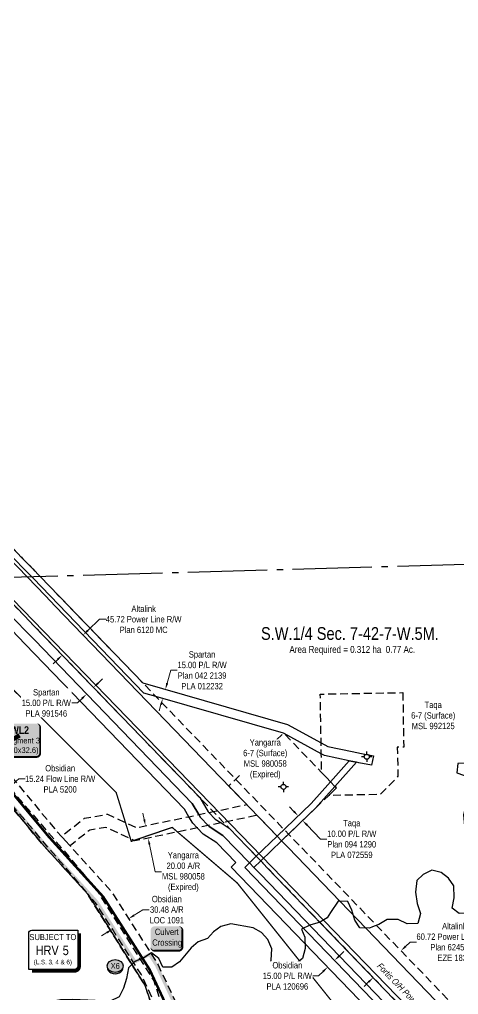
# Model space of a CAD drawing. Extents: x 632269 to 650517, y 5825252 to 5832959.
# Drawn here: x 634901 to 635592, y 5829327 to 5830864 of the extents above; entities that cross this region are included whole.
import ezdxf
from ezdxf.enums import TextEntityAlignment as Align

# ---------------------------------------------------------------- set-up
doc = ezdxf.new("R2010")
doc.units = 0
doc.header["$LTSCALE"] = 5
doc.header["$PDMODE"] = 35
doc.header["$PDSIZE"] = 10
for name, pattern in [('DASHDOT2', [12.7, 6.35, -3.175, 0, -3.175]), ('foc-ACCESSROAD', [3.75, 2.5, -1.25]), ('foc-FLOWLINE', [3.75, 2.5, -1.25]), ('foc-QUARTERLINE', [33, 25, -3, 2, -3])]:
    doc.linetypes.add(name, pattern=pattern)
doc.layers.get('Defpoints').update_dxf_attribs({"color": 9})
for name, color, linetype, lineweight in [('AS-GENERAL', 48, 'Continuous', 18), ('C-AR-T', 13, 'Continuous', 9), ('C-FLOWLINE-T', 13, 'Continuous', 9), ('C-RW-T', 13, 'Continuous', 9), ('F-AR-T', 190, 'Continuous', 9), ('F-EZE-T', 190, 'Continuous', 9), ('F-RW-T', 190, 'Continuous', 9), ('F-WS-T', 190, 'Continuous', 9)]:
    doc.layers.add(name, color=color, linetype=linetype, lineweight=lineweight)
for name, color, linetype in [('AS-POWER', 104, 'foc-POWER'), ('AS-POWER-T', 104, 'Continuous'), ('AS-ROADS', 254, 'Continuous'), ('AS-WILDLIFE', 131, 'DASHDOT2'), ('C-AR', 13, 'foc-ACCESSROAD'), ('C-FLOWLINE', 13, 'foc-FLOWLINE'), ('C-RW', 13, 'Continuous'), ('C-SYMBOL', 7, 'Continuous'), ('CG-NOTES', 7, 'Continuous'), ('CTW', 7, 'Continuous'), ('F-EZE', 190, 'foc-FLOWLINE'), ('F-RW', 190, 'Continuous'), ('F-WS', 190, 'foc-ACCESSROAD'), ('F-WS-S', 8, 'Continuous'), ('L-AREAREQUIRED', 7, 'Continuous'), ('L-SECQ', 8, 'foc-QUARTERLINE'), ('L-TITLEDB', 4, 'Continuous'), ('P-CROSSINGS', 250, 'Continuous'), ('P-PROPOSED-WL1', 10, 'Continuous'), ('T-WATER', 160, 'Continuous')]:
    doc.layers.add(name, color=color, linetype=linetype)
doc.layers.add('P-PROPOSED-WL4', color=7, linetype='Continuous', true_color=0x5b5bc8)
doc.styles.add('100L', font='ARIALN.TTF', dxfattribs={"height": 11})
doc.styles.add('175L', font='ARIALN.TTF', dxfattribs={"height": 20})
doc.styles.add('80', font='ARIALN.TTF', dxfattribs={"height": 10})
doc.styles.add('80CG', font='ARIALN.TTF', dxfattribs={"height": 10})
doc.styles.add('80L', font='ARIALN.TTF', dxfattribs={"height": 10})
doc.styles.add('BOLD', font='ARIALNB.TTF')
doc.styles.add('Crossing', font='ARIALN.TTF', dxfattribs={"height": 10})
doc.styles.add('foc-LtypeFont', font='ARIALN.TTF', dxfattribs={"height": 7.35})
doc.styles.add('HRV', font='ARIALN.TTF', dxfattribs={"height": 3})
doc.linetypes.add('foc-POWER', pattern='A,6,-1,["P",foc-LtypeFont,S=0.2,R=0,X=-0.625,Y=-0.75],-1.24,4', length=12.24)
doc.linetypes.add('foc-TOPO-flowdirection-NOLINE', pattern='A,0,[">",foc-LtypeFont,S=0.3,R=0,X=0,Y=-0.945],-20,[">",foc-LtypeFont,S=0.3,R=0,X=0,Y=-0.945],0', length=20)
doc.dimstyles.new('Compass 5 000', dxfattribs={"dimscale": 5, "dimtxt": 9, "dimasz": 2, "dimexe": 0.2, "dimexo": 0.0625, "dimgap": 0.5, "dimtad": 0, "dimtih": 1, "dimtoh": 1, "dimzin": 0, "dimdsep": 46, "dimtxsty": '80CG', "dimcen": 0.1, "dimse1": 1, "dimse2": 1, "dimclrd": 256, "dimclrt": 256, "dimaunit": 1, "dimadec": 4, "dimazin": 0, "dimtfac": 0.06, "dimtofl": 0, "dimtmove": 0, "dimatfit": 1, "dimfxl": 0.2, "dimtolj": 1, "dimtzin": 0, "dimlwd": -1, "dimarcsym": 0})

# ---------------------------------------------------------------- blocks, each defined once
blk = doc.blocks.new('*D404')
at = {"layer": 'Defpoints', "color": 0, "transparency": 16777216}
for p in [(635501.5, 5829395.4), (635523.6, 5829372.4), (635479.9, 5829330.3)]:
    blk.add_point(p, dxfattribs=at)
at = {"layer": 'F-EZE-T', "transparency": 16777216}
for p, q in [((635508.7, 5829402.4), (635515.9, 5829409.3)), ((635515.9, 5829409.3), (635525.9, 5829409.3)), ((635450.5, 5829346.4), (635443.3, 5829339.4))]:
    blk.add_line(p, q, dxfattribs=at)
for points in [[(635507.5, 5829403.6), (635509.8, 5829401.2), (635501.5, 5829395.4)], [(635449.4, 5829347.6), (635451.7, 5829345.2), (635457.7, 5829353.3)]]:
    blk.add_solid(points, dxfattribs=at)
at = {"layer": 'F-EZE-T', "transparency": 16777216, "insert": (635585.4, 5829409.3), "char_height": 10, "attachment_point": 5, "style": '80CG'}
blk.add_mtext('\\A1;Altalink\\P60.72 Power Line R/W\\PPlan 6245 MC\\PEZE 1834', dxfattribs=at)
blk = doc.blocks.new('*D469')
at = {"layer": 'C-AR-T', "transparency": 16777216}
for p, q in [((635081, 5829451.4), (635095.1, 5829460.3)), ((635095.1, 5829460.3), (635105.1, 5829460.3)), ((635038.4, 5829424.3), (635030, 5829418.9))]:
    blk.add_line(p, q, dxfattribs=at)
for points in [[(635080.1, 5829452.8), (635081.9, 5829450), (635072.6, 5829446)], [(635037.6, 5829425.7), (635039.3, 5829422.8), (635046.9, 5829429.6)]]:
    blk.add_solid(points, dxfattribs=at)
at = {"layer": 'Defpoints', "color": 0, "transparency": 16777216}
for p in [(635072.6, 5829446), (635075.9, 5829440.9), (635050.2, 5829424.5)]:
    blk.add_point(p, dxfattribs=at)
at = {"layer": 'C-AR-T', "transparency": 16777216, "insert": (635132.7, 5829460.3), "char_height": 10, "attachment_point": 5, "style": '80CG'}
blk.add_mtext('\\A1;Obsidian\\P30.48 A/R\\PLOC 1091', dxfattribs=at)
blk = doc.blocks.new('*D537')
at = {"layer": 'Defpoints', "color": 0, "transparency": 16777216}
for p in [(635103.2, 5829593.5), (635103.2, 5829573.1), (635107.3, 5829573.9)]:
    blk.add_point(p, dxfattribs=at)
at = {"layer": 'F-AR-T', "transparency": 16777216}
for p, q in [((635097.1, 5829602.5), (635095.1, 5829612.2)), ((635105.3, 5829563.3), (635114.4, 5829519.7)), ((635114.4, 5829519.7), (635124.4, 5829519.7))]:
    blk.add_line(p, q, dxfattribs=at)
for points in [[(635098.7, 5829602.8), (635095.5, 5829602.1), (635099.2, 5829592.7)], [(635106.9, 5829563.6), (635103.7, 5829563), (635103.2, 5829573.1)]]:
    blk.add_solid(points, dxfattribs=at)
at = {"layer": 'F-AR-T', "transparency": 16777216, "insert": (635158.7, 5829519.7), "char_height": 10, "attachment_point": 5, "style": '80CG'}
blk.add_mtext('\\A1;Yangarra\\P20.00 A/R\\PMSL 980058\\P(Expired)', dxfattribs=at)
blk = doc.blocks.new('*D581')
at = {"layer": 'C-FLOWLINE-T', "transparency": 16777216}
for p, q in [((634892.1, 5829660.1), (634899.7, 5829666.6)), ((634899.7, 5829666.6), (634909.7, 5829666.6)), ((634865.4, 5829637.1), (634857.8, 5829630.6))]:
    blk.add_line(p, q, dxfattribs=at)
for points in [[(634891.1, 5829661.3), (634893.2, 5829658.8), (634884.5, 5829653.6)], [(634864.3, 5829638.4), (634866.5, 5829635.9), (634873, 5829643.7)]]:
    blk.add_solid(points, dxfattribs=at)
at = {"layer": 'Defpoints', "color": 0, "transparency": 16777216}
for p in [(634884.5, 5829653.6), (634887.8, 5829626.4), (634899.3, 5829636.3)]:
    blk.add_point(p, dxfattribs=at)
at = {"layer": 'C-FLOWLINE-T', "transparency": 16777216, "insert": (634964.7, 5829666.6), "char_height": 10, "attachment_point": 5, "style": '80CG'}
blk.add_mtext('\\A1;Obsidian\\P15.24 Flow Line R/W\\PPLA 5200', dxfattribs=at)
blk = doc.blocks.new('*D586')
at = {"layer": 'Defpoints', "color": 0, "transparency": 16777216}
for p in [(635130.5, 5829807.6), (635160.3, 5829799), (635156.2, 5829784.6)]:
    blk.add_point(p, dxfattribs=at)
at = {"layer": 'F-RW-T', "transparency": 16777216}
for p, q in [((635133.2, 5829817.2), (635139.1, 5829837.7)), ((635139.1, 5829837.7), (635149.1, 5829837.7)), ((635123.5, 5829783.6), (635120.8, 5829774))]:
    blk.add_line(p, q, dxfattribs=at)
for points in [[(635131.6, 5829817.7), (635134.8, 5829816.8), (635130.5, 5829807.6)], [(635121.9, 5829784.1), (635125.1, 5829783.1), (635126.3, 5829793.2)]]:
    blk.add_solid(points, dxfattribs=at)
at = {"layer": 'F-RW-T', "transparency": 16777216, "insert": (635188.2, 5829837.7), "char_height": 10, "attachment_point": 5, "style": '80CG'}
blk.add_mtext('\\A1;Spartan\\P15.00 P/L R/W\\PPlan 042 2139\\PPLA 012232', dxfattribs=at)
blk = doc.blocks.new('*D620')
at = {"layer": 'Defpoints', "color": 0, "transparency": 16777216}
for p in [(635342.8, 5829611.2), (635346.6, 5829600.9), (635349.7, 5829603.9)]:
    blk.add_point(p, dxfattribs=at)
at = {"layer": 'F-RW-T', "transparency": 16777216}
for p, q in [((635332.7, 5829615.3), (635325.7, 5829622.5)), ((635353.5, 5829593.7), (635374.8, 5829571.6)), ((635374.8, 5829571.6), (635384.8, 5829571.6))]:
    blk.add_line(p, q, dxfattribs=at)
for points in [[(635333.9, 5829616.5), (635331.5, 5829614.2), (635339.6, 5829608.1)], [(635354.7, 5829594.9), (635352.3, 5829592.5), (635346.6, 5829600.9)]]:
    blk.add_solid(points, dxfattribs=at)
at = {"layer": 'F-RW-T', "transparency": 16777216, "insert": (635423.9, 5829571.6), "char_height": 10, "attachment_point": 5, "style": '80CG'}
blk.add_mtext('\\A1;Taqa\\P10.00 P/L R/W\\PPlan 094 1290\\PPLA 072559', dxfattribs=at)
blk = doc.blocks.new('*D632')
at = {"layer": 'C-RW-T', "transparency": 16777216}
for p, q in [((635404, 5829387.1), (635411.2, 5829394.1)), ((635378.8, 5829362.8), (635371.6, 5829355.9)), ((635371.6, 5829355.9), (635361.6, 5829355.9))]:
    blk.add_line(p, q, dxfattribs=at)
for points in [[(635402.9, 5829388.3), (635405.2, 5829385.9), (635396.8, 5829380.2)], [(635377.6, 5829364), (635379.9, 5829361.6), (635386, 5829369.8)]]:
    blk.add_solid(points, dxfattribs=at)
at = {"layer": 'Defpoints', "color": 0, "transparency": 16777216}
for p in [(635395.5, 5829381.6), (635384.7, 5829371.1), (635386, 5829369.8)]:
    blk.add_point(p, dxfattribs=at)
at = {"layer": 'C-RW-T', "transparency": 16777216, "insert": (635322.5, 5829355.9), "char_height": 10, "attachment_point": 5, "style": '80CG', "bg_fill": 3, "box_fill_scale": 1.1, "bg_fill_color": 256, "bg_fill_true_color": 13158600, "bg_fill_transparency": 0}
blk.add_mtext('\\A1;Obsidian\\P15.00 P/L R/W\\PPLA 120696', dxfattribs=at)
blk = doc.blocks.new('*D699')
at = {"layer": 'Defpoints', "color": 0, "transparency": 16777216}
for p in [(635019, 5829808.7), (635006.4, 5829800.2), (635008.2, 5829798.3)]:
    blk.add_point(p, dxfattribs=at)
at = {"layer": 'F-RW-T', "transparency": 16777216}
for p, q in [((635024.4, 5829817.5), (635031.6, 5829824.5)), ((634999.2, 5829793.2), (634992, 5829786.3)), ((634992, 5829786.3), (634982, 5829786.3))]:
    blk.add_line(p, q, dxfattribs=at)
for points in [[(635023.2, 5829818.7), (635025.6, 5829816.3), (635017.2, 5829810.6)], [(634998, 5829794.4), (635000.3, 5829792), (635006.4, 5829800.2)]]:
    blk.add_solid(points, dxfattribs=at)
at = {"layer": 'F-RW-T', "transparency": 16777216, "insert": (634942.9, 5829786.3), "char_height": 10, "attachment_point": 5, "style": '80CG', "bg_fill": 3, "box_fill_scale": 1.1, "bg_fill_color": 256, "bg_fill_true_color": 13158600, "bg_fill_transparency": 0}
blk.add_mtext('\\A1;Spartan\\P15.00 P/L R/W\\PPLA 991546', dxfattribs=at)
blk = doc.blocks.new('HRV')
blk.add_lwpolyline([(-35.1, 31.6), (37.2, 31.6), (37.2, -25.5, -0.414214), (32.2, -30.5), (-40.1, -30.5), (-40.1, 26.6, -0.414214)], format="xyb", close=True)
at = {"const_width": 5, "flags": 128}
blk.add_lwpolyline([(-35.1, -33), (32.2, -33, 0.414214), (39.7, -25.5), (39.7, 26.6)], format="xyb", dxfattribs=at)
at = {"style": '80L'}
blk.add_text('SUBJECT TO', height=9.5, dxfattribs=at).set_placement((-2, 13.1), align=Align.BOTTOM_CENTER)
blk.add_attdef('(N.W.1/4 00)', text='', height=7.12, dxfattribs=at).set_placement((-2, -24.4), align=Align.BOTTOM_CENTER)
at = {"layer": 'CTW', "color": 3, "style": 'HRV'}
blk.add_text('HRV', height=15, dxfattribs=at).set_placement((-10.9, -0.2), align=Align.MIDDLE_CENTER)
blk.add_attdef('0', text='', height=15, dxfattribs=at).set_placement((18.3, -0.2), align=Align.MIDDLE_CENTER)
blk = doc.blocks.new('GABD')
for p, q in [((-0.81, 0), (-1.62, 0)), ((0, 0.81), (0, 1.62)), ((1.62, 0), (0.81, 0)), ((0, -0.81), (0, -1.62))]:
    blk.add_line(p, q)
blk.add_circle((0, 0), 0.8)
blk = doc.blocks.new('*U729')
h = blk.add_hatch(color=254)
edge = h.paths.add_edge_path()
edge.add_line((-26.5, -34.1), (26.5, -34.1))
edge.add_arc((26.5, -28.1), 6, 270, 360)
edge.add_line((32.5, -28.1), (32.5, 12.5))
edge.add_arc((26.5, 12.5), 6, 0, 90)
edge.add_line((26.5, 18.5), (-26.5, 18.5))
edge.add_arc((-26.5, 12.5), 6, 90, 180)
edge.add_line((-32.5, 12.5), (-32.5, -28.1))
edge.add_arc((-26.5, -28.1), 6, 180, 270)
at = {"layer": 'P-PROPOSED-WL4', "flags": 128}
blk.add_lwpolyline([(-26.5, -34.1, 3, 3, 0), (26.5, -34.1, 3, 3, 0.414214), (32.5, -28.1, 3, 3, 0), (32.5, 12.5, 3, 0, 0.414214), (26.5, 18.5, 0, 0, 0), (-26.5, 18.5, 0, 0, 0.414214), (-32.5, 12.5, 0, 0, 0), (-32.5, -28.1, 0, 3, 0.414214)], format="xyseb", close=True, dxfattribs=at)
blk.add_lwpolyline([(-66.1, -41, 0, 7.5, 0), (0, 0, 0, 0, 0)], format="xyseb", dxfattribs=at)
at = {"layer": 'P-PROPOSED-WL4'}
for tag, p, height, style in [('TEMP_AREA_W1_001', (-9.2, 2.2), 12, 'BOLD'), ('ENTER_TEXT_001', (-30.7, -12.9), 9, '80')]:
    blk.add_attdef(tag, p, '', height=height, dxfattribs=dict(at, style=style))
blk = doc.blocks.new('*D788')
at = {"layer": 'Defpoints', "color": 0, "transparency": 16777216}
for p in [(635000.9, 5829893.4), (635001.1, 5829893.1), (634968.2, 5829861.4)]:
    blk.add_point(p, dxfattribs=at)
at = {"layer": 'F-EZE-T', "transparency": 16777216}
for p, q in [((635008.1, 5829900.3), (635026.5, 5829918.1)), ((635026.5, 5829918.1), (635036.5, 5829918.1)), ((634960.8, 5829854.8), (634953.6, 5829847.8))]:
    blk.add_line(p, q, dxfattribs=at)
for points in [[(635006.9, 5829901.5), (635009.3, 5829899.1), (635000.9, 5829893.4)], [(634959.6, 5829856), (634961.9, 5829853.6), (634968, 5829861.7)]]:
    blk.add_solid(points, dxfattribs=at)
at = {"layer": 'F-EZE-T', "transparency": 16777216, "insert": (635096.2, 5829918.1), "char_height": 10, "attachment_point": 5, "style": '80CG'}
blk.add_mtext('\\A1;Altalink\\P45.72 Power Line R/W\\PPlan 6120 MC', dxfattribs=at)
blk = doc.blocks.new('*U767')
h = blk.add_hatch(color=254)
edge = h.paths.add_edge_path()
edge.add_line((-19, -20), (19, -20))
edge.add_arc((19, -14), 6, 270, 360)
edge.add_line((25, -14), (25, 12.5))
edge.add_arc((19, 12.5), 6, 0, 90)
edge.add_line((19, 18.5), (-19, 18.5))
edge.add_arc((-19, 12.5), 6, 90, 180)
edge.add_line((-25, 12.5), (-25, -14))
edge.add_arc((-19, -14), 6, 180, 270)
at = {"color": 160, "flags": 128}
blk.add_lwpolyline([(-19, -20, 3, 3, 0), (19, -20, 3, 3, 0.414214), (25, -14, 3, 3, 0), (25, 12.5, 3, 0, 0.414214), (19, 18.5, 0, 0, 0), (-19, 18.5, 0, 0, 0.414214), (-25, 12.5, 0, 0, 0), (-25, -14, 0, 3, 0.414214)], format="xyseb", close=True, dxfattribs=at)
at = {"color": 160, "style": '80'}
blk.add_attdef('ENTER_TEXT_001', (-26.8, -4.9), '', height=10, dxfattribs=at)
blk = doc.blocks.new('xing2')
h = blk.add_hatch(color=50)
h.dxf.hatch_style = 1
edge = h.paths.add_edge_path()
edge.add_ellipse((0, 0), major_axis=(-12.5, 0), ratio=0.816297, start_angle=0, end_angle=360)
h = blk.add_hatch(color=250)
h.dxf.hatch_style = 1
edge = h.paths.add_edge_path()
edge.add_ellipse((0, -2), major_axis=(-12.5, 0), ratio=0.816297, start_angle=0, end_angle=180)
edge.add_line((12.5, -2), (12.5, 0))
edge.add_ellipse((0, 0), major_axis=(-12.5, 0), ratio=0.816297, start_angle=0, end_angle=180, ccw=False)
edge.add_line((-12.5, 0), (-12.5, -2))
at = {"color": 250}
blk.add_ellipse((0, 0), major_axis=(-12.5, 0), ratio=0.816297, dxfattribs=at)
blk.add_ellipse((0, -2), major_axis=(-12.5, 0), ratio=0.816297, start_param=0, end_param=3.141593, dxfattribs=at)
at = {"color": 250, "style": 'Crossing'}
blk.add_attdef('CROSSING', text='', height=9, dxfattribs=at).set_placement((0.1, 0), align=Align.MIDDLE_CENTER)
at = {"color": 250, "style": 'Crossing', "flags": 1}
for tag, p in [('OWNER', (0.1, -12.5)), ('DESCRIPTION', (0.1, -25.8)), ('LOCATION', (0.1, -39.3)), ('DWG_REF', (0.1, -52.8))]:
    blk.add_attdef(tag, text='', height=9, dxfattribs=at).set_placement(p, align=Align.MIDDLE_CENTER)

msp = doc.modelspace()

# ---------------------------------------------------------------- hatches: boundary and pattern name
at = {"layer": 'P-PROPOSED-WL1', "linetype": 'Continuous'}
h = msp.add_hatch(color=256, dxfattribs=at)
h.dxf.hatch_style = 1
h.paths.add_polyline_path([(635957.493, 5827629.659), (635954.96, 5827641.877), (635936.906, 5827728.963), (635929.774, 5827763.363), (635920.647, 5827800.544), (635915.685, 5827820.755), (635904.926, 5827864.586), (635902.398, 5827874.887), (635882.723, 5827955.022), (635877.836, 5827974.936), (635873.383, 5827993.077), (635835.768, 5828160.218), (635820.457, 5828224.122), (635791.978, 5828295.749), (635786.5, 5828309.526), (635786.019, 5828310.658), (635780.155, 5828324.462), (635748.104, 5828399.911), (635739.429, 5828420.332), (635678.003, 5828575.954), (635647.764, 5828652.564), (635637.158, 5828673.066), (635634.29, 5828678.607), (635627.034, 5828692.616), (635620.892, 5828704.47), (635616.675, 5828710.705), (635606.05, 5828726.413), (635594.871, 5828741.692), (635554.761, 5828778.121), (635256.888, 5828977.94), (635239.997, 5828989.511), (635194.977, 5829026.277), (635180.788, 5829055.955), (635166.94, 5829187.976), (635158.343, 5829254.961), (635152.324, 5829301.42), (635118.931, 5829373.313), (635106.433, 5829392.925), (635083.536, 5829381.404), (635024.443, 5829474.139), (635011.746, 5829488.177), (634939.082, 5829568.517), (634844.23, 5829682.758), (634844.446, 5829674.673), (634935.304, 5829565.242), (635008.039, 5829484.824), (635020.454, 5829471.098), (635081.748, 5829374.909), (635104.645, 5829386.43), (635114.537, 5829370.906), (635147.466, 5829300.014), (635153.385, 5829254.322), (635161.975, 5829187.397), (635175.907, 5829054.577), (635191.152, 5829022.688), (635192.155, 5829022.128), (635236.999, 5828985.507), (635254.084, 5828973.803), (635551.672, 5828774.174), (635591.136, 5828738.333), (635601.961, 5828723.536), (635612.535, 5828707.904), (635616.589, 5828701.911), (635622.596, 5828690.317), (635629.851, 5828676.31), (635632.718, 5828670.769), (635643.208, 5828650.493), (635673.356, 5828574.112), (635734.804, 5828418.437), (635743.481, 5828398.009), (635775.555, 5828322.507), (635781.419, 5828308.704), (635781.877, 5828307.625), (635787.333, 5828293.902), (635815.68, 5828222.609), (635830.899, 5828159.087), (635868.517, 5827991.933), (635872.981, 5827973.745), (635877.869, 5827953.831), (635897.543, 5827873.696), (635900.071, 5827863.394), (635910.831, 5827819.564), (635915.793, 5827799.353), (635924.899, 5827762.259), (635932.012, 5827727.949), (635950.066, 5827640.862), (635952.598, 5827628.645), (635953.147, 5827626), (635953.445, 5827624.559), (635966.503, 5827624.883), (635971.011, 5827624.995), (635992.061, 5827625.519), (636007.08, 5827625.892), (636508.733, 5827638.397), (636508.586, 5827643.393), (636006.956, 5827630.889), (635991.936, 5827630.515), (635970.887, 5827629.992), (635966.379, 5827629.88)])

# ---------------------------------------------------------------- linework, layer by layer
at = {"layer": 'AS-GENERAL', "const_width": 1, "flags": 128}
msp.add_lwpolyline([(635078.732, 5829376.189), (635106.223, 5829390.022)], dxfattribs=at)
at = {"layer": 'AS-POWER', "flags": 128}
for points in [[(634013.408, 5830863.795), (634105.161, 5830768.313), (634169.13, 5830702.121), (634238.94, 5830629.491), (634444.512, 5830409.763), (634546.541, 5830304.103), (637242.954, 5827518.348)], [(634542.27, 5830308.526), (634545.725, 5830277.148), (634530.824, 5830208.818), (634500.691, 5830079.996), (634542.505, 5829973.363), (634619.202, 5829875.687), (634657.227, 5829836.393), (634763.644, 5829747.381), (634771.218, 5829742.458), (634800.434, 5829725.702), (634805.895, 5829721.104), (634823.64, 5829699.732), (634844.446, 5829674.673), (634935.304, 5829565.242), (635008.038, 5829484.826), (635098.186, 5829341.323), (635123.097, 5829266.959)]]:
    msp.add_lwpolyline(points, dxfattribs=at)
at = {"layer": 'AS-ROADS', "const_width": 3.999, "flags": 128}
msp.add_lwpolyline([(634843.767, 5829699.385), (634946.841, 5829575.242), (634955.487, 5829565.682), (634968.932, 5829550.817), (635032.636, 5829480.385), (635105.539, 5829365.978), (635137.517, 5829297.133)], dxfattribs=at)
at = {"layer": 'AS-WILDLIFE', "const_width": 1.999, "flags": 128}
msp.add_lwpolyline([(633800.006, 5830860.147), (633886.125, 5830740.5), (634529.062, 5830169), (635052.937, 5829645), (635076.687, 5829568), (635141.063, 5829590), (635243.437, 5829502.5), (635486.687, 5829198), (635309.875, 5829171), (635080.125, 5829107.5), (634894.063, 5829043), (634887.125, 5829041), (634880.75, 5829039.5), (634876.438, 5829038.5), (634742.39, 5829018.062)], dxfattribs=at)
at = {"layer": 'C-AR', "flags": 128}
msp.add_lwpolyline([(635937.616, 5827600.928), (635932.576, 5827600.787), (635932.315, 5827601.882), (635931.093, 5827606.775), (635930.78, 5827608.267), (635929.031, 5827616.707), (635927.076, 5827626.136), (635924.787, 5827637.175), (635923.984, 5827641.048), (635900.002, 5827756.733), (635888.931, 5827801.827), (635883.968, 5827822.04), (635849.857, 5827960.981), (635847.473, 5827970.693), (635843.692, 5827986.093), (635806.059, 5828153.317), (635791.307, 5828214.887), (635758.28, 5828297.951), (635756.82, 5828301.388), (635752.301, 5828312.025), (635715.358, 5828398.99), (635711.359, 5828408.408), (635680.57, 5828486.398), (635619.969, 5828639.912), (635612.446, 5828655.941), (635610.355, 5828660.397), (635605.125, 5828669.886), (635594.85, 5828688.533), (635581.101, 5828708.857), (635572.078, 5828721.19), (635535.107, 5828754.768), (635298.822, 5828913.148), (635282.04, 5828924.017), (635235.78, 5828955.404), (635221.635, 5828965.093), (635170.504, 5829006.757), (635151.004, 5829047.544), (635136.366, 5829187.103), (635130.384, 5829233.355), (635128.059, 5829251.334), (635127.912, 5829252.464), (635126.372, 5829264.352), (635122.682, 5829292.838), (635092.122, 5829358.629), (635020.454, 5829471.098), (635008.039, 5829484.824), (634935.304, 5829565.242), (634844.446, 5829674.673), (634844.381, 5829677.036), (634843.717, 5829701.236), (634843.09, 5829724.05), (634958.356, 5829585.222), (634966.786, 5829575.902), (634980.231, 5829561.037), (635044.795, 5829489.654), (635118.931, 5829373.313), (635152.324, 5829301.42), (635158.343, 5829254.961), (635166.94, 5829187.976), (635180.788, 5829055.955), (635194.977, 5829026.277), (635239.997, 5828989.511), (635256.888, 5828977.94), (635554.761, 5828778.121), (635594.871, 5828741.692), (635606.05, 5828726.413), (635616.675, 5828710.705), (635617.941, 5828708.833), (635620.892, 5828704.47), (635627.034, 5828692.616), (635634.291, 5828678.608), (635637.158, 5828673.066), (635647.764, 5828652.564), (635678.003, 5828575.955), (635739.429, 5828420.332), (635748.104, 5828399.911), (635780.155, 5828324.462), (635786.019, 5828310.658), (635786.5, 5828309.526), (635791.978, 5828295.749), (635820.457, 5828224.122), (635835.768, 5828160.218), (635873.383, 5827993.077), (635877.832, 5827974.936), (635882.721, 5827955.022), (635902.395, 5827874.893), (635904.926, 5827864.586), (635915.685, 5827820.755), (635920.647, 5827800.544), (635929.774, 5827763.363), (635933.355, 5827746.09), (635936.906, 5827728.963), (635954.96, 5827641.877), (635957.493, 5827629.659), (635958.041, 5827627.014), (635960.317, 5827616.034), (635960.931, 5827613.071), (635961.621, 5827609.744), (635963.297, 5827601.648), (635960.938, 5827601.582), (635937.616, 5827600.928)], close=True, dxfattribs=at)
at = {"layer": 'C-FLOWLINE', "flags": 128}
msp.add_lwpolyline([(634954.594, 5829181.918), (634859.054, 5829143.035), (634858.74, 5829154.295), (634858.6, 5829159.304), (634911.118, 5829180.679), (635123.097, 5829266.959), (635098.186, 5829341.323), (635008.038, 5829484.826), (635005.307, 5829489.172), (634844.381, 5829677.036), (634843.717, 5829701.236), (635017.614, 5829498.232), (635112.058, 5829347.889), (635142.091, 5829258.236), (635127.911, 5829252.464), (634954.594, 5829181.918)], close=True, dxfattribs=at)
at = {"layer": 'C-RW'}
msp.add_lwpolyline([(635550.578, 5829198.945), (635234.13, 5829527.382), (635241.498, 5829534.47), (635211.488, 5829565.634), (635189.835, 5829579.505), (635180.485, 5829589.216), (635173.507, 5829596.465), (635167.355, 5829606.907), (635160.447, 5829618.63), (634909.779, 5829879.085), (634836.752, 5829954.944), (634836.153, 5829976.805), (634909.183, 5829901.022), (634924.645, 5829884.98), (635172.506, 5829627.794), (635182.9, 5829610.152), (635185.565, 5829605.63), (635197.872, 5829592.846), (635199.444, 5829591.212), (635221.097, 5829577.343), (635262.739, 5829534.091), (635255.378, 5829527.01), (635570.911, 5829199.527)], dxfattribs=at)
at = {"layer": 'F-EZE', "flags": 128}
msp.add_lwpolyline([(636487.856, 5828349.747), (636489.85, 5828281.826), (636454.777, 5828318.207), (636359.461, 5828417.135), (635992.224, 5828798.258), (635661.798, 5829141.094), (635633.617, 5829170.493), (635604.879, 5829200.5), (635290.893, 5829526.49), (635280.48, 5829537.304), (635273.543, 5829544.508), (635230.685, 5829589.032), (635222.132, 5829597.916), (635205.754, 5829614.927), (635201.154, 5829619.712), (635184.544, 5829636.94), (634924.011, 5829907.302), (634908.546, 5829923.353), (634850.702, 5829983.391), (634835.54, 5829999.271), (634833.49, 5830074.584), (634833.086, 5830089.427), (634906.117, 5830013.656), (634921.575, 5829997.618), (634933.003, 5829985.763), (634933.371, 5829985.38), (635094.795, 5829817.9), (635115.631, 5829796.261), (635241.07, 5829665.927), (635317.351, 5829586.679), (635324.291, 5829579.469), (635659.231, 5829231.547), (635686.861, 5829202.843), (635705.724, 5829183.249), (636036.003, 5828840.341), (636441.603, 5828419.455), (636487.199, 5828372.142), (636487.856, 5828349.747)], close=True, dxfattribs=at)
at = {"layer": 'F-RW'}
for points in [[(634833.086, 5830089.423), (634906.117, 5830013.655), (634921.575, 5829997.618), (634933.003, 5829985.763), (634933.371, 5829985.38), (635094.795, 5829817.9), (635322.8, 5829752.197), (635375.678, 5829723.118), (635386.146, 5829717.36), (635424.478, 5829709.503), (635439.254, 5829706.474), (635457.982, 5829702.635), (635457.982, 5829702.635), (635454.964, 5829687.946), (635434.869, 5829692.064), (635431.417, 5829692.772), (635420.085, 5829695.095), (635380.904, 5829703.126), (635375.977, 5829705.835), (635317.255, 5829738.127), (635316.384, 5829738.435), (635115.637, 5829796.279), (635096.407, 5829801.816), (634921.98, 5829982.78), (634919.862, 5829984.978), (634919.482, 5829985.373), (634906.521, 5829998.817), (634833.49, 5830074.584)], [(634850.814, 5829983.394), (634908.556, 5829923.38), (634924.02, 5829907.328), (635184.542, 5829636.936), (635197.602, 5829614.767), (635198.841, 5829613.48), (635209.03, 5829602.896), (635218.12, 5829597.074), (635230.683, 5829589.026), (635273.544, 5829544.499), (635280.483, 5829537.293), (635290.89, 5829526.48), (635604.716, 5829200.495)], [(635584.439, 5829199.914), (635280.084, 5829516.046), (635269.649, 5829526.866), (635262.739, 5829534.091), (635221.097, 5829577.343), (635199.444, 5829591.212), (635197.872, 5829592.846), (635185.565, 5829605.63), (635182.9, 5829610.152), (635172.506, 5829627.794), (634924.645, 5829884.98), (634909.183, 5829901.022), (634836.153, 5829976.805)], [(635570.911, 5829199.527), (635255.378, 5829527.01), (635262.739, 5829534.091), (635273.544, 5829544.499), (635306.475, 5829576.21), (635359.729, 5829627.472), (635390.528, 5829661.977), (635420.085, 5829695.095), (635431.417, 5829692.772), (635397.48, 5829654.75), (635366.939, 5829620.527), (635313.422, 5829569.004), (635280.483, 5829537.293), (635269.649, 5829526.866), (635280.084, 5829516.046), (635584.439, 5829199.914)]]:
    msp.add_lwpolyline(points, dxfattribs=at)
at = {"layer": 'F-WS', "flags": 128}
for points in [[(635504.328, 5829802.477), (635505.682, 5829716.57), (635495.551, 5829716.397), (635496.606, 5829670.578), (635468.816, 5829641.808), (635409.635, 5829640.782), (635387.579, 5829640.391), (635399.895, 5829652.239), (635397.48, 5829654.75), (635390.528, 5829661.977), (635376.482, 5829676.575), (635375.977, 5829705.835), (635375.678, 5829723.118), (635374.341, 5829800.224), (635504.328, 5829802.477)], [(635366.939, 5829620.527), (635313.422, 5829569.004), (635306.475, 5829576.21), (635274.975, 5829608.941), (635222.13, 5829597.911), (635218.12, 5829597.074), (635197.872, 5829592.846), (635180.485, 5829589.216), (635082.272, 5829568.713), (635036.367, 5829590.094), (635011.514, 5829585.745), (634980.231, 5829561.037), (634966.786, 5829575.902), (635003.086, 5829604.574), (635039.112, 5829610.879), (635084.691, 5829589.65), (635167.355, 5829606.907), (635182.9, 5829610.152), (635198.841, 5829613.48), (635205.752, 5829614.922), (635258.627, 5829625.94), (635234.202, 5829651.307), (635230.198, 5829655.46), (635316.384, 5829738.435), (635316.7, 5829738.74), (635317.255, 5829738.127), (635376.482, 5829676.575), (635390.528, 5829661.977), (635397.48, 5829654.75), (635399.895, 5829652.239), (635387.579, 5829640.391), (635366.939, 5829620.527)]]:
    msp.add_lwpolyline(points, close=True, dxfattribs=at)
at = {"layer": 'L-SECQ'}
msp.add_line((634835.991, 5829982.933), (635602.966, 5830005.11), dxfattribs=at)
at = {"layer": 'L-TITLEDB', "flags": 128}
msp.add_lwpolyline([(636487.871, 5828349.757), (636487.696, 5828349.938), (636392.39, 5828448.856), (636025.151, 5828829.981), (635694.764, 5829172.777), (635666.625, 5829202.131), (635637.857, 5829232.169), (635323.827, 5829558.206), (635313.418, 5829569.016), (635306.48, 5829576.22), (635263.628, 5829620.738), (635255.073, 5829629.625), (635238.694, 5829646.637), (635234.096, 5829651.42), (635217.461, 5829668.673), (634956.937, 5829939.027), (634941.474, 5829955.075), (634883.702, 5830015.037), (634833.7, 5830067.409)], dxfattribs=at)
at = {"layer": 'T-WATER', "linetype": 'foc-TOPO-flowdirection-NOLINE', "flags": 128}
msp.add_lwpolyline([(635670.964, 5829965.168), (635670.855, 5829950.001), (635677.184, 5829936.162), (635677.957, 5829920.997), (635664.222, 5829921.994), (635649.529, 5829917.034), (635640.332, 5829904.874), (635652.709, 5829887.887), (635663.916, 5829881.521), (635654.806, 5829870.178), (635651.13, 5829855.124), (635661.11, 5829844.699), (635673.17, 5829836.636), (635683.283, 5829826.413), (635676.455, 5829815.335), (635667.083, 5829804.58), (635661.312, 5829790.108), (635660.062, 5829774.935), (635672.711, 5829767.465), (635673.156, 5829752.95), (635661.682, 5829744.476), (635645.783, 5829745.855), (635630.985, 5829751.489), (635613.398, 5829749.921), (635606.452, 5829736.817), (635610.362, 5829722.646), (635625.297, 5829717.011), (635633.762, 5829707.496), (635618.807, 5829702.078), (635609.565, 5829691.259), (635590.993, 5829690.863), (635589.219, 5829676.145), (635619.405, 5829665.405), (635617.888, 5829650.882), (635612.189, 5829636.546), (635603.665, 5829624.875), (635599.668, 5829609.694), (635601.628, 5829592.241), (635607.957, 5829578.602), (635618.714, 5829568.769), (635660.831, 5829550.094), (635696.548, 5829545.652), (635712.263, 5829540.999), (635734.632, 5829522.321), (635748.258, 5829515.766), (635757.32, 5829505.075), (635755.083, 5829503.013), (635746.632, 5829495.229), (635727.607, 5829494.048), (635717.118, 5829484.331), (635711.742, 5829469.866), (635704.335, 5829456.762), (635681.255, 5829439.156), (635690.244, 5829430.099), (635707.585, 5829426.961), (635708.096, 5829412.513), (635696.556, 5829404.034), (635662.855, 5829410.777), (635652.553, 5829420.479), (635652.023, 5829440.027), (635648.168, 5829456.552), (635630.374, 5829458.253), (635613.055, 5829454.789), (635593.05, 5829454.324), (635582.034, 5829462.782), (635585.308, 5829479.205), (635584.714, 5829497.703), (635576.362, 5829510.227), (635564.756, 5829518.944), (635549.966, 5829522.423), (635536.454, 5829515.833), (635526.16, 5829506.055), (635524.069, 5829487.871), (635527.143, 5829470.23), (635531.909, 5829454.358), (635527.915, 5829438.651), (635511.371, 5829438.133), (635497.027, 5829444.619), (635479.569, 5829444.684), (635466.65, 5829437.053), (635464.819, 5829436.309), (635456.819, 5829433.062), (635452.024, 5829431.116), (635436.851, 5829431.581), (635428.96, 5829443.584), (635424.257, 5829459.389), (635417.8, 5829473.292), (635402.627, 5829473.823), (635390.506, 5829455.624), (635385.175, 5829447.621), (635377.18, 5829442.632), (635373.979, 5829440.634), (635358.111, 5829436.06), (635344.732, 5829429.342), (635349.94, 5829416.874), (635350.461, 5829398.895), (635346.273, 5829383.514), (635312.107, 5829356.578), (635297.482, 5829351.289), (635291.74, 5829365.39), (635297.045, 5829380.842), (635297.893, 5829398.694), (635291.694, 5829413.444), (635281.909, 5829424.326), (635268.413, 5829431.729), (635233.338, 5829437.872), (635217.793, 5829433.89), (635206.121, 5829425.214), (635196.676, 5829414.715), (635181.983, 5829409.429), (635170.905, 5829400.038), (635152.677, 5829377.869), (635140.677, 5829369.716), (635126.426, 5829369.53), (635119.898, 5829383.367), (635108.749, 5829392.346), (635096.42, 5829384.519), (635082.119, 5829378.776), (635072.216, 5829368.537), (635069.274, 5829351.79), (635064.226, 5829336.537), (635057.413, 5829322.846), (635043.444, 5829316.058), (634984.852, 5829318.511), (634965.101, 5829317.913), (634947.721, 5829314.904), (634932.439, 5829309.942), (634926.056, 5829302.729), (634931.529, 5829290.655), (634907.665, 5829273.564), (634904.062, 5829256.744), (634895.476, 5829245.009), (634874.818, 5829225.51), (634863.076, 5829218.408), (634855.638, 5829231.323), (634850.091, 5829245.031), (634840.509, 5829255.717), (634825.34, 5829255.265), (634818.461, 5829242.229), (634818.535, 5829222.486), (634811.523, 5829209.057), (634797.014, 5829207.233), (634774.713, 5829226.045), (634746.677, 5829238.489), (634738.329, 5829250.096), (634750.19, 5829278.714), (634747.377, 5829296.354), (634738.952, 5829328.949), (634735.351, 5829365.872), (634731.624, 5829382.466), (634732.473, 5829401.628), (634744.396, 5829430.114), (634745.509, 5829447.706), (634739.115, 5829462.064), (634729.525, 5829472.687), (634715.771, 5829479.367), (634696.942, 5829478.578), (634680.808, 5829474.46), (634673.335, 5829461.682), (634666.069, 5829428.897), (634672.264, 5829415.323), (634681.85, 5829404.965), (634675.954, 5829390.294), (634667.107, 5829378.558), (634665.086, 5829340.825), (634660.109, 5829325.837), (634651.585, 5829314.034), (634637.729, 5829312.543), (634629.186, 5829324.147), (634623.248, 5829338.836), (634623.175, 5829357.992), (634616.847, 5829371.698), (634602.061, 5829373.734), (634591.905, 5829362.775), (634579.063, 5829333.892), (634564.71, 5829307.554), (634565.175, 5829287.812), (634569.031, 5829271.35), (634563.853, 5829241.655), (634550.208, 5829232.9), (634530.918, 5829233.412), (634514.365, 5829236.815), (634500.609, 5829243.168), (634484.315, 5829246.639), (634464.501, 5829246.887), (634446.07, 5829244.467), (634432.101, 5829238.2), (634421.216, 5829228.809), (634402.718, 5829226.776), (634363.09, 5829227.869), (634346.403, 5829231.07), (634338.901, 5829244.056), (634326.043, 5829272.838), (634315.742, 5829282.347), (634298.408, 5829284.24), (634271.811, 5829297.408), (634256.362, 5829302.056), (634235.884, 5829322.772), (634221.291, 5829325.982), (634210.34, 5829316.722), (634204.18, 5829302.709), (634185.878, 5829318.591), (634172.643, 5829325.799), (634154.723, 5829326.513), (634147.089, 5829339.694), (634141.54, 5829354.972), (634129.347, 5829363.42), (634112.482, 5829361.92), (634108.223, 5829329.016), (634096.157, 5829320.798), (634079.954, 5829317.203), (634070.182, 5829307.229), (634069.205, 5829288.918), (634074.295, 5829273.9), (634081.864, 5829260.658), (634102.992, 5829240.928), (634096.631, 5829228.48), (634084.367, 5829220.654), (634070.136, 5829214.584), (634052.607, 5829215.76), (634010.163, 5829235.144), (633994.518, 5829239.729), (633976.01, 5829240.375), (633964.667, 5829231.437), (633949.331, 5829205.749), (633936.936, 5829197.857), (633936.791, 5829197.796)], dxfattribs=at)
at = {"layer": 'T-WATER', "flags": 128}
for points in [[(635609.565, 5829691.259), (635590.993, 5829690.863), (635589.219, 5829676.145), (635619.405, 5829665.405)], [(635593.05, 5829454.324), (635582.034, 5829462.782), (635585.308, 5829479.205), (635584.714, 5829497.703), (635576.362, 5829510.227), (635564.756, 5829518.944), (635549.966, 5829522.423), (635536.454, 5829515.833), (635526.16, 5829506.055), (635524.069, 5829487.871), (635527.143, 5829470.23), (635531.909, 5829454.358), (635527.915, 5829438.651), (635511.371, 5829438.133), (635497.027, 5829444.619), (635479.569, 5829444.684), (635466.65, 5829437.053), (635464.819, 5829436.309), (635456.819, 5829433.062), (635452.024, 5829431.116), (635436.851, 5829431.581), (635428.96, 5829443.584), (635424.257, 5829459.389), (635417.8, 5829473.292), (635402.627, 5829473.823), (635390.506, 5829455.624), (635385.175, 5829447.621), (635377.18, 5829442.632), (635373.979, 5829440.634), (635358.111, 5829436.06), (635344.732, 5829429.342), (635349.94, 5829416.874), (635350.461, 5829398.895), (635346.273, 5829383.514), (635312.107, 5829356.578), (635297.482, 5829351.289), (635291.74, 5829365.39), (635297.045, 5829380.842), (635297.893, 5829398.694), (635291.694, 5829413.444), (635281.909, 5829424.326), (635268.413, 5829431.729), (635233.338, 5829437.872), (635217.793, 5829433.89), (635206.121, 5829425.214), (635196.676, 5829414.715), (635181.983, 5829409.429), (635170.905, 5829400.038), (635152.677, 5829377.869), (635140.677, 5829369.716), (635126.426, 5829369.53), (635119.898, 5829383.367), (635108.749, 5829392.346), (635096.42, 5829384.519), (635082.119, 5829378.776), (635072.216, 5829368.537), (635069.274, 5829351.79), (635064.226, 5829336.537), (635057.413, 5829322.846)]]:
    msp.add_lwpolyline(points, dxfattribs=at)

# ---------------------------------------------------------------- block references
at = {"layer": 'CG-NOTES'}
ref = msp.add_blockref('*U729', (634900.766, 5829735.231), dxfattribs=dict(at, xscale=0.9993741078217456, yscale=0.9993741078217456, zscale=0.9993741078217456))
ref.add_attrib('TEMP_AREA_W1_001', 'WL2', (634886.589, 5829737.474), dxfattribs={"layer": 'P-PROPOSED-WL4', "height": 11.9925, "style": 'BOLD'})
ref.add_attrib('ENTER_TEXT_001', 'Segment 3', (634875.878, 5829722.444), dxfattribs={"layer": 'P-PROPOSED-WL4', "height": 8.9944, "style": '80'})
ref.add_attrib('ENTER_TEXT_002', '(5.0x32.6)', (634877.589, 5829707.3), dxfattribs={"layer": 'P-PROPOSED-WL4', "height": 8.9944, "style": '80'})
at = {"layer": 'CG-NOTES', "xscale": 0.9993441075749935, "yscale": 0.9993441075749935, "zscale": 0.9993441075749935}
msp.add_blockref('HRV', (634955.217, 5829396.386), dxfattribs=at).add_auto_attribs({'(N.W.1/4 00)': '(L.S. 3, 4 & 6)', '0': '5'})
at = {"layer": 'CG-NOTES'}
ref = msp.add_blockref('*U767', (635132.223, 5829415.481), dxfattribs=dict(at, xscale=0.9998059745826677, yscale=0.9998059745826677, zscale=0.9998059745826677))
ref.add_attrib('ENTER_TEXT_001', 'Culvert', (635113.846, 5829420.283), dxfattribs={"layer": '0', "color": 160, "height": 9.9981, "style": '80'})
ref.add_attrib('ENTER_TEXT_002', 'Crossing', (635109.751, 5829403.443), dxfattribs={"layer": '0', "color": 160, "height": 9.9981, "style": '80'})
at = {"layer": 'F-WS-S', "xscale": 4.998345000000032, "yscale": 4.998345000000032, "zscale": 4.998345000000032, "rotation": 0.08236396073204832}
msp.add_blockref('GABD', (635447.402, 5829701.508), dxfattribs=at)
at = {"layer": 'P-CROSSINGS', "color": 4, "xscale": 0.999675, "yscale": 0.999675, "zscale": 0.999675}
msp.add_blockref('xing2', (635051.374, 5829371.532), dxfattribs=at).add_auto_attribs({'CROSSING': 'X6'})

# ---------------------------------------------------------------- texts
at = {"layer": 'C-SYMBOL', "color": 3, "style": '175L'}
msp.add_text('S.W.1/4 Sec. 7-42-7-W.5M.', height=19.9935, dxfattribs=at).set_placement((635420.997, 5829879.716), align=Align.BOTTOM_CENTER)
at = {"layer": 'F-WS-T', "insert": (635552.157, 5829766.506), "char_height": 9.99669, "width": 66.23769, "attachment_point": 5, "rotation": 0.092594, "style": '80CG'}
msp.add_mtext('\\A1;Taqa\\P6-7 (Surface)\\PMSL 992125', dxfattribs=at)
at = {"layer": 'L-AREAREQUIRED', "color": 5, "style": '100L'}
msp.add_text('Area Required = 0.312 ha  0.77 Ac.', height=10.99643, dxfattribs=at).set_placement((635424.723, 5829861.822), align=Align.BOTTOM_CENTER)

# ---------------------------------------------------------------- dimensions: what is measured, and where the dimension line sits
at = {"layer": 'C-AR-T', "color": 3}
dim = msp.add_linear_dim(base=(635072.602, 5829446.017), p1=(635050.166, 5829424.47), p2=(635075.888, 5829440.86), angle=32.506384, text='Obsidian\\P30.48 A/R\\PLOC 1091', dimstyle='Compass 5 000', dxfattribs=at)
dim.commit()
dim.dimension.update_dxf_attribs({"geometry": '*D469', "text_midpoint": (635132.741, 5829460.339), "dimtype": 161})
at = {"layer": 'C-FLOWLINE-T'}
dim = msp.add_aligned_dim(p1=(634887.754, 5829626.402), p2=(634899.328, 5829636.316), distance=22.718, text='Obsidian\\P15.24 Flow Line R/W\\PPLA 5200', dimstyle='Compass 5 000', dxfattribs=at)
dim.commit()
dim.dimension.update_dxf_attribs({"geometry": '*D581', "text_midpoint": (634964.734, 5829666.58)})
at = {"layer": 'F-AR-T'}
dim = msp.add_linear_dim(base=(635103.247, 5829573.092), p1=(635103.221, 5829593.518), p2=(635107.308, 5829573.94), angle=281.791818, text='Yangarra\\P20.00 A/R\\PMSL 980058\\P(Expired)', dimstyle='Compass 5 000', dxfattribs=at)
dim.commit()
dim.dimension.update_dxf_attribs({"geometry": '*D537', "text_midpoint": (635158.691, 5829519.695), "dimtype": 161})
at = {"layer": 'F-EZE-T', "color": 2}
dim = msp.add_linear_dim(base=(635000.9, 5829893.405), p1=(634968.237, 5829861.436), p2=(635001.146, 5829893.149), angle=43.939299, text='Altalink\\P45.72 Power Line R/W\\PPlan 6120 MC', dimstyle='Compass 5 000', dxfattribs=at)
dim.commit()
dim.dimension.update_dxf_attribs({"geometry": '*D788', "text_midpoint": (635096.208, 5829918.095), "dimtype": 161})
at = {"layer": 'F-EZE-T', "color": 3}
dim = msp.add_linear_dim(base=(635501.467, 5829395.426), p1=(635479.889, 5829330.268), p2=(635523.644, 5829372.39), angle=43.910942, text='Altalink\\P60.72 Power Line R/W\\PPlan 6245 MC\\PEZE 1834', dimstyle='Compass 5 000', dxfattribs=at)
dim.commit()
dim.dimension.update_dxf_attribs({"geometry": '*D404', "text_midpoint": (635585.422, 5829409.297), "dimtype": 161})
at = {"layer": 'F-RW-T'}
for base, p1, p2, angle, text, picture, middle in [((635130.468, 5829807.62), (635156.159, 5829784.603), (635160.313, 5829799.02), 73.924772, 'Spartan\\P15.00 P/L R/W\\PPlan 042 2139\\PPLA 012232', '*D586', (635188.229, 5829837.736)), ((635346.552, 5829600.9), (635342.775, 5829611.153), (635349.715, 5829603.945), 313.912198, 'Taqa\\P10.00 P/L R/W\\PPlan 094 1290\\PPLA 072559', '*D620', (635423.857, 5829571.585))]:
    dim = msp.add_linear_dim(base=base, p1=p1, p2=p2, angle=angle, text=text, dimstyle='Compass 5 000', dxfattribs=at)
    dim.commit()
    dim.dimension.update_dxf_attribs({"geometry": picture, "text_midpoint": middle, "dimtype": 161})

# ---------------------------------------------------------------- next in the draw order: texts
at = {"layer": 'AS-POWER-T', "insert": (635507.174, 5829331.79), "char_height": 9.99669, "width": 112.25246, "attachment_point": 5, "rotation": 313.990149, "style": '80CG', "bg_fill": 3, "box_fill_scale": 1.15, "bg_fill_color": 256, "bg_fill_true_color": 256, "bg_fill_transparency": 0}
msp.add_mtext('\\A1;{\\fArial Narrow|b0|i1|c0|p34;Fortis O/H Power Line}', dxfattribs=at)
at = {"layer": 'F-WS-T', "insert": (635287.695, 5829697.481), "char_height": 9.99669, "width": 76.13354, "attachment_point": 5, "rotation": 0.092594, "style": '80CG', "bg_fill": 3, "box_fill_scale": 1, "bg_fill_color": 256, "bg_fill_transparency": 0}
msp.add_mtext('\\A1;Yangarra\\P6-7 (Surface)\\PMSL 980058\\P(Expired)', dxfattribs=at)

# ---------------------------------------------------------------- next in the draw order: dimensions: what is measured, and where the dimension line sits
at = {"layer": 'C-RW-T'}
dim = msp.add_aligned_dim(p1=(635395.513, 5829381.568), p2=(635384.679, 5829371.13), distance=1.895, text='Obsidian\\P15.00 P/L R/W\\PPLA 120696', dimstyle='Compass 5 000', override={"dimtfill": 1}, dxfattribs=at)
dim.commit()
dim.dimension.update_dxf_attribs({"geometry": '*D632', "text_midpoint": (635322.508, 5829355.888)})
at = {"layer": 'F-RW-T'}
dim = msp.add_aligned_dim(p1=(635019.032, 5829808.696), p2=(635008.212, 5829798.269), distance=-2.639, text='Spartan\\P15.00 P/L R/W\\PPLA 991546', dimstyle='Compass 5 000', override={"dimtfill": 1}, dxfattribs=at)
dim.commit()
dim.dimension.update_dxf_attribs({"geometry": '*D699', "text_midpoint": (634942.898, 5829786.29)})

# ---------------------------------------------------------------- next in the draw order: block references
at = {"layer": 'F-WS-S', "xscale": 4.998345000000032, "yscale": 4.998345000000032, "zscale": 4.998345000000032, "rotation": 0.08236396073204832}
msp.add_blockref('GABD', (635316.3, 5829653.909), dxfattribs=at)

doc.saveas('drawing.dxf')
